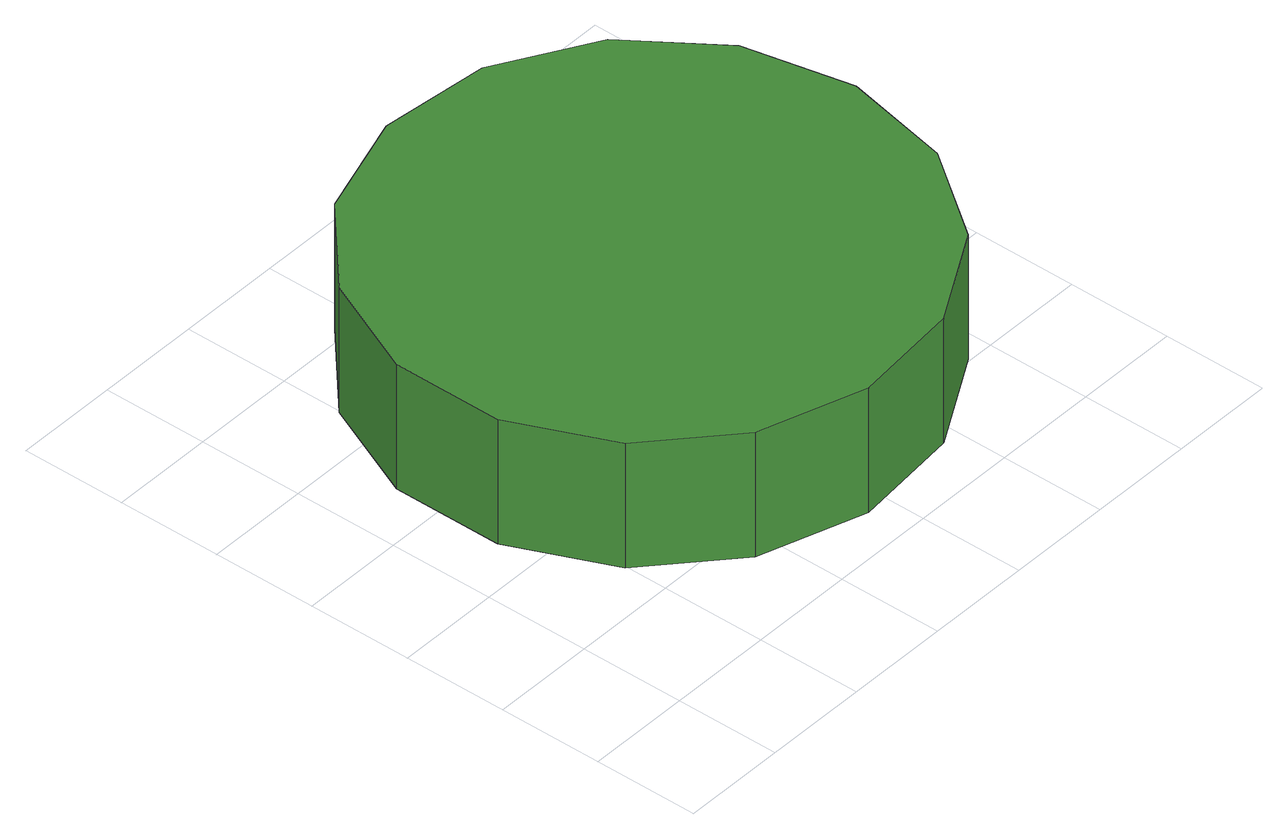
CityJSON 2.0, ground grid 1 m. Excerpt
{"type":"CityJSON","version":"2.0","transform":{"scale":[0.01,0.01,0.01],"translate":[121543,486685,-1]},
"CityObjects":{
"tree1":{"type":"SolitaryVegetationObject","attributes":{"function":"something"},"geometry":[{"type":"MultiSurface","lod":"1","boundaries":[[[0,1,2,3,4,5,6,7,8,9,10,11,12,13,14]],[[15,16,17,18,19,20,21,22,23,24,25,26,27,28,29]],[[0,29,28,1]],[[1,28,27,2]],[[2,27,26,3]],[[3,26,25,4]],[[4,25,24,5]],[[5,24,23,6]],[[6,23,22,7]],[[7,22,21,8]],[[8,21,20,9]],[[9,20,19,10]],[[10,19,18,11]],[[11,18,17,12]],[[12,17,16,13]],[[13,16,15,14]],[[14,15,29,0]]]}]}
},
"vertices":[
[559,291,220],[537,395,220],[475,480,220],[383,533,220],[278,544,220],[177,512,220],[99,441,220],[56,344,220],[56,238,220],[99,141,220],[177,71,220],[278,38,220],[383,49,220],[475,102,220],[537,187,220],[537,187,91],[475,102,91],[383,49,91],[278,38,91],[177,71,91],[99,141,91],[56,238,91],[56,344,91],[99,441,91],[177,512,91],[278,544,91],[383,533,91],[475,480,91],[537,395,91],[559,291,91]
]}
